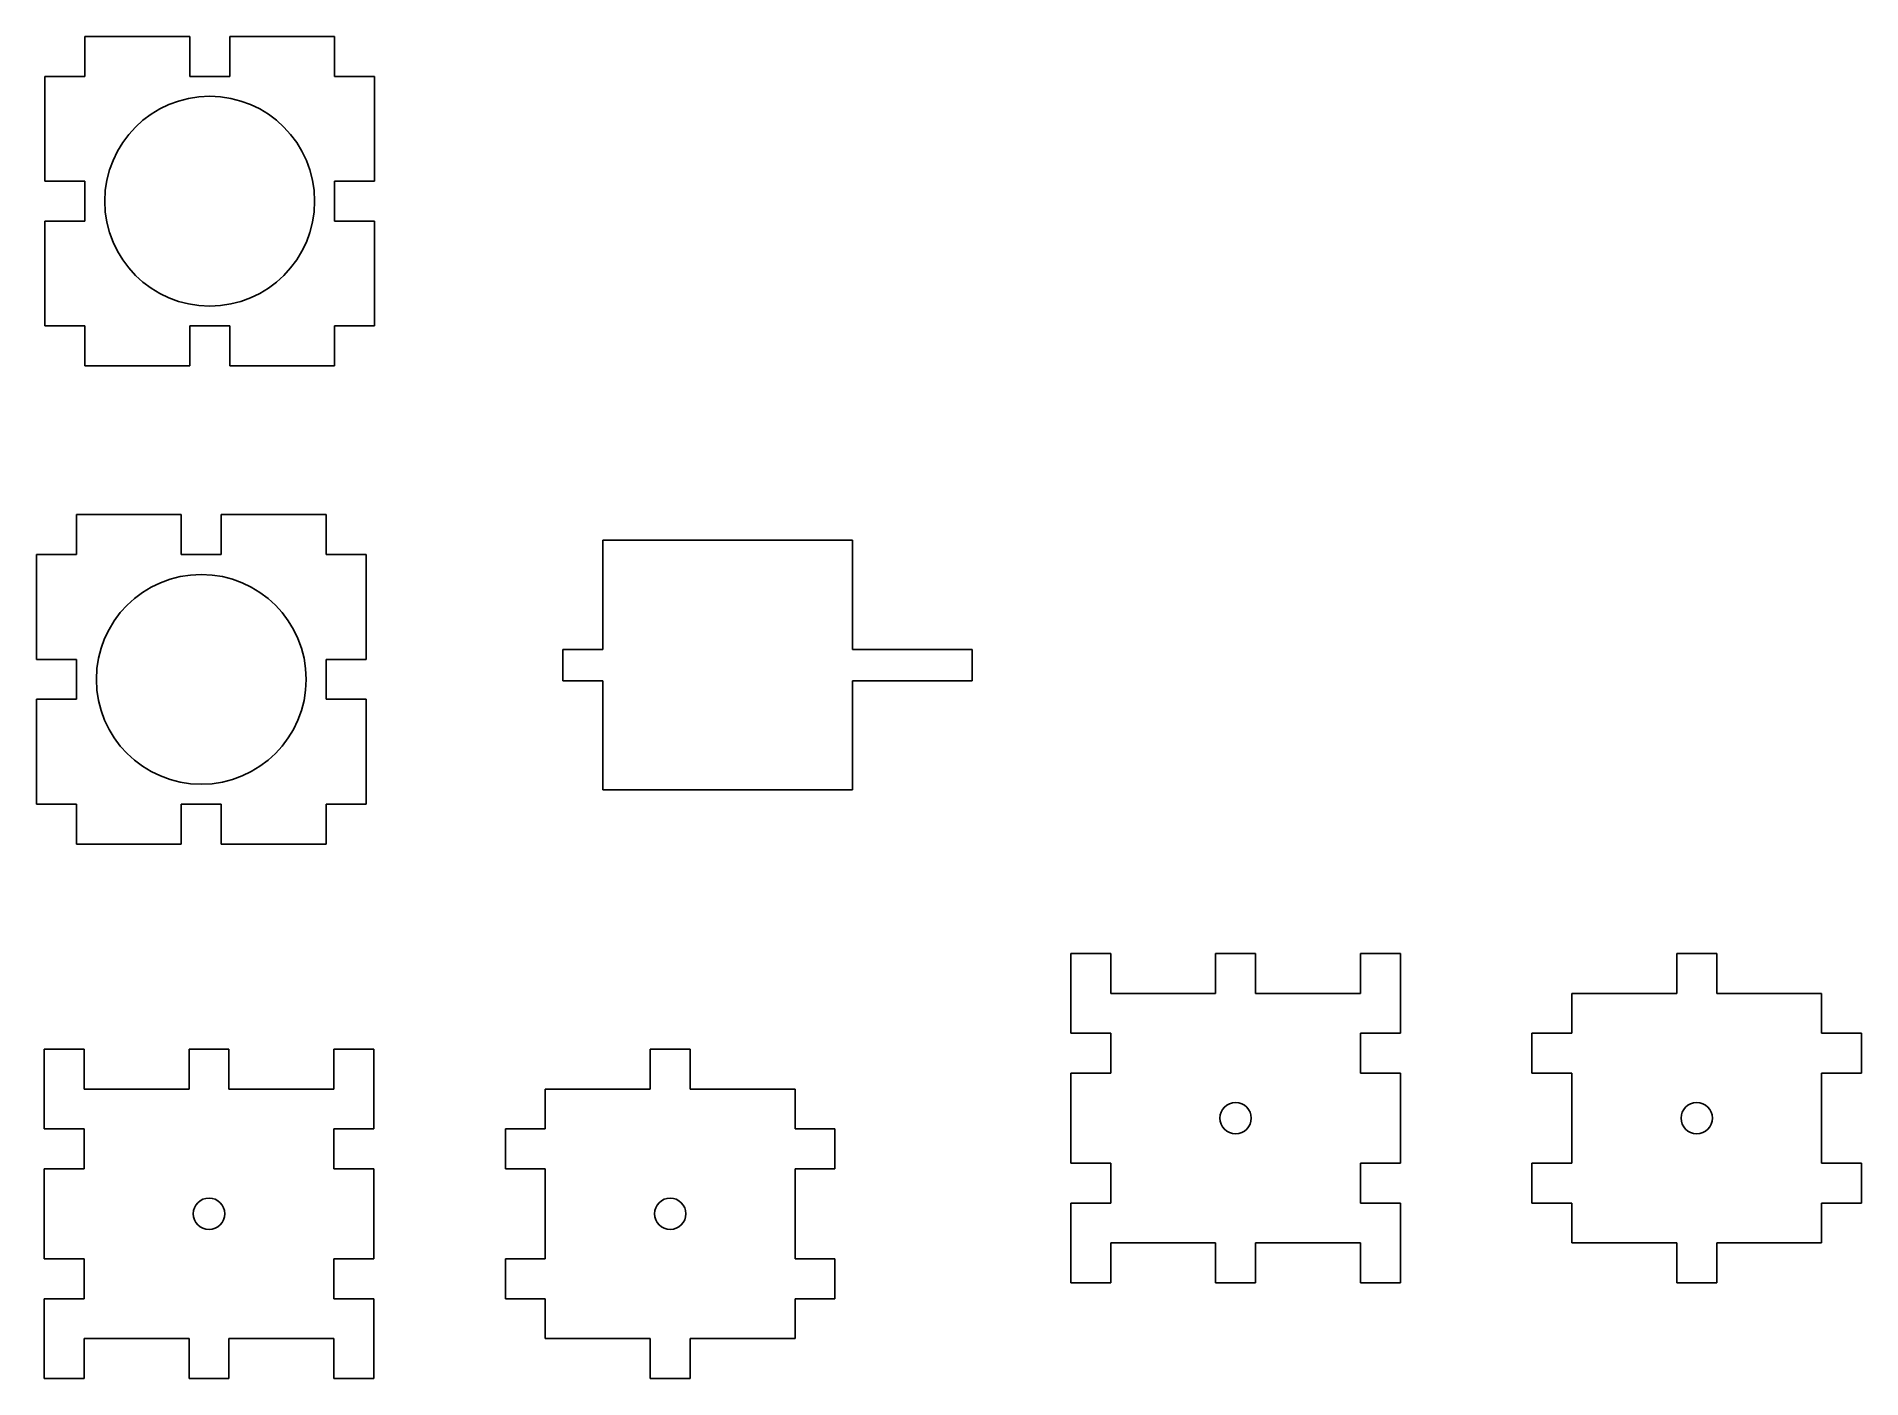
# Model space of a CAD drawing. Header units: inches. Extents: x 16 to 45.1, y 6.5 to 27.9.
import ezdxf

# ---------------------------------------------------------------- set-up
doc = ezdxf.new("R2010")
doc.units = ezdxf.units.IN
doc.header["$MEASUREMENT"] = 0

msp = doc.modelspace()

# ---------------------------------------------------------------- linework, layer by layer
for p, q in [((16.777, 27.217), (16.777, 27.852)), ((18.447, 27.852), (16.777, 27.852)), ((18.447, 27.852), (18.447, 27.217)), ((20.752, 27.852), (19.082, 27.852)), ((19.082, 27.217), (19.082, 27.852)), ((20.752, 27.217), (20.752, 27.852)), ((16.142, 27.217), (16.142, 25.547)), ((16.142, 27.217), (16.777, 27.217)), ((18.447, 27.217), (19.082, 27.217)), ((21.387, 27.217), (20.752, 27.217)), ((21.387, 25.547), (21.387, 27.217)), ((16.777, 25.547), (16.142, 25.547)), ((16.777, 24.912), (16.777, 25.547)), ((20.752, 24.912), (20.752, 25.547)), ((20.752, 25.547), (21.387, 25.547)), ((16.142, 24.912), (16.777, 24.912)), ((16.142, 24.912), (16.142, 23.242)), ((21.387, 24.912), (20.752, 24.912)), ((21.387, 23.242), (21.387, 24.912)), ((16.142, 23.242), (16.777, 23.242)), ((16.777, 23.242), (16.777, 22.607)), ((18.447, 22.607), (18.447, 23.242)), ((18.447, 23.242), (19.082, 23.242)), ((19.082, 23.242), (19.082, 22.607)), ((21.387, 23.242), (20.752, 23.242)), ((20.752, 23.242), (20.752, 22.607)), ((16.777, 22.607), (18.447, 22.607)), ((19.082, 22.607), (20.752, 22.607)), ((16.642, 19.603), (16.642, 20.238)), ((18.312, 20.238), (16.642, 20.238)), ((18.312, 20.238), (18.312, 19.603)), ((20.617, 20.238), (18.947, 20.238)), ((18.947, 19.603), (18.947, 20.238)), ((20.617, 19.603), (20.617, 20.238)), ((25.02, 19.83), (25.02, 18.093)), ((28.995, 19.83), (25.02, 19.83)), ((28.995, 19.83), (28.995, 18.093)), ((16.007, 19.603), (16.007, 17.933)), ((16.007, 19.603), (16.642, 19.603)), ((18.312, 19.603), (18.947, 19.603)), ((21.252, 19.603), (20.617, 19.603)), ((21.252, 17.933), (21.252, 19.603)), ((24.385, 17.843), (24.385, 18.093)), ((24.385, 18.093), (25.02, 18.093)), ((29.63, 18.093), (28.995, 18.093)), ((30.265, 18.093), (29.63, 18.093)), ((30.9, 18.093), (30.265, 18.093)), ((30.9, 17.843), (30.9, 18.093)), ((16.642, 17.933), (16.007, 17.933)), ((16.642, 17.298), (16.642, 17.933)), ((20.617, 17.298), (20.617, 17.933)), ((20.617, 17.933), (21.252, 17.933)), ((24.385, 17.843), (24.385, 17.593)), ((30.9, 17.843), (30.9, 17.593)), ((24.385, 17.593), (25.02, 17.593)), ((25.02, 17.593), (25.02, 15.855)), ((29.63, 17.593), (28.995, 17.593)), ((28.995, 17.593), (28.995, 15.855)), ((30.265, 17.593), (29.63, 17.593)), ((30.9, 17.593), (30.265, 17.593)), ((16.007, 17.298), (16.642, 17.298)), ((16.007, 17.298), (16.007, 15.628)), ((21.252, 17.298), (20.617, 17.298)), ((21.252, 15.628), (21.252, 17.298)), ((25.02, 15.855), (28.995, 15.855)), ((16.007, 15.628), (16.642, 15.628)), ((16.642, 15.628), (16.642, 14.993)), ((18.312, 14.993), (18.312, 15.628)), ((18.312, 15.628), (18.947, 15.628)), ((18.947, 15.628), (18.947, 14.993)), ((21.252, 15.628), (20.617, 15.628)), ((20.617, 15.628), (20.617, 14.993)), ((16.642, 14.993), (18.312, 14.993)), ((18.947, 14.993), (20.617, 14.993)), ((32.471, 13.25), (32.471, 12.615)), ((33.106, 13.25), (32.471, 13.25)), ((33.106, 12.615), (33.106, 13.25)), ((34.776, 13.25), (34.776, 12.615)), ((35.411, 13.25), (34.776, 13.25)), ((35.411, 12.615), (35.411, 13.25)), ((37.716, 13.25), (37.081, 13.25)), ((37.081, 12.615), (37.081, 13.25)), ((37.716, 12.615), (37.716, 13.25)), ((42.116, 13.25), (42.116, 12.615)), ((42.751, 13.25), (42.116, 13.25)), ((42.751, 12.615), (42.751, 13.25)), ((32.471, 12.615), (32.471, 11.98)), ((33.106, 12.615), (34.776, 12.615)), ((35.411, 12.615), (37.081, 12.615)), ((37.716, 12.615), (37.716, 11.98)), ((40.446, 12.615), (42.116, 12.615)), ((40.446, 12.615), (40.446, 11.98)), ((42.751, 12.615), (44.421, 12.615)), ((44.421, 12.615), (44.421, 11.98)), ((32.471, 11.98), (33.106, 11.98)), ((33.106, 11.98), (33.106, 11.345)), ((37.716, 11.98), (37.081, 11.98)), ((37.081, 11.98), (37.081, 11.345)), ((40.446, 11.98), (39.811, 11.98)), ((39.811, 11.98), (39.811, 11.345)), ((44.421, 11.98), (45.056, 11.98)), ((45.056, 11.98), (45.056, 11.345)), ((16.131, 11.727), (16.131, 11.092)), ((16.766, 11.727), (16.131, 11.727)), ((16.766, 11.092), (16.766, 11.727)), ((18.436, 11.727), (18.436, 11.092)), ((19.071, 11.727), (18.436, 11.727)), ((19.071, 11.092), (19.071, 11.727)), ((21.376, 11.727), (20.741, 11.727)), ((20.741, 11.092), (20.741, 11.727)), ((21.376, 11.092), (21.376, 11.727)), ((25.776, 11.727), (25.776, 11.092)), ((26.411, 11.727), (25.776, 11.727)), ((26.411, 11.092), (26.411, 11.727)), ((32.471, 11.345), (33.106, 11.345)), ((32.471, 11.345), (32.471, 9.91)), ((37.716, 11.345), (37.081, 11.345)), ((37.716, 11.345), (37.716, 9.91)), ((40.446, 11.345), (39.811, 11.345)), ((40.446, 11.345), (40.446, 9.91)), ((44.421, 11.345), (45.056, 11.345)), ((44.421, 11.345), (44.421, 9.91)), ((16.131, 11.092), (16.131, 10.457)), ((16.766, 11.092), (18.436, 11.092)), ((19.071, 11.092), (20.741, 11.092)), ((21.376, 11.092), (21.376, 10.457)), ((24.106, 11.092), (25.776, 11.092)), ((24.106, 11.092), (24.106, 10.457)), ((26.411, 11.092), (28.081, 11.092)), ((28.081, 11.092), (28.081, 10.457)), ((16.131, 10.457), (16.766, 10.457)), ((16.766, 10.457), (16.766, 9.822)), ((21.376, 10.457), (20.741, 10.457)), ((20.741, 10.457), (20.741, 9.822)), ((24.106, 10.457), (23.471, 10.457)), ((23.471, 10.457), (23.471, 9.822)), ((28.081, 10.457), (28.716, 10.457)), ((28.716, 10.457), (28.716, 9.822)), ((32.471, 9.91), (33.106, 9.91)), ((33.106, 9.275), (33.106, 9.91)), ((37.081, 9.275), (37.081, 9.91)), ((37.716, 9.91), (37.081, 9.91)), ((39.811, 9.275), (39.811, 9.91)), ((40.446, 9.91), (39.811, 9.91)), ((44.421, 9.91), (45.056, 9.91)), ((45.056, 9.275), (45.056, 9.91)), ((16.131, 9.822), (16.766, 9.822)), ((16.131, 9.822), (16.131, 8.387)), ((21.376, 9.822), (20.741, 9.822)), ((21.376, 9.822), (21.376, 8.387)), ((24.106, 9.822), (23.471, 9.822)), ((24.106, 9.822), (24.106, 8.387)), ((28.081, 9.822), (28.716, 9.822)), ((28.081, 9.822), (28.081, 8.387)), ((32.471, 8.64), (32.471, 9.275)), ((32.471, 9.275), (33.106, 9.275)), ((37.716, 9.275), (37.081, 9.275)), ((37.716, 8.64), (37.716, 9.275)), ((40.446, 9.275), (39.811, 9.275)), ((40.446, 9.275), (40.446, 8.64)), ((44.421, 9.275), (45.056, 9.275)), ((44.421, 9.275), (44.421, 8.64)), ((32.471, 8.64), (32.471, 8.005)), ((33.106, 8.64), (33.106, 8.005)), ((34.776, 8.64), (33.106, 8.64)), ((34.776, 8.005), (34.776, 8.64)), ((35.411, 8.64), (35.411, 8.005)), ((37.081, 8.64), (35.411, 8.64)), ((37.081, 8.64), (37.081, 8.005)), ((37.716, 8.005), (37.716, 8.64)), ((42.116, 8.64), (40.446, 8.64)), ((42.116, 8.005), (42.116, 8.64)), ((42.751, 8.64), (42.751, 8.005)), ((44.421, 8.64), (42.751, 8.64)), ((16.131, 8.387), (16.766, 8.387)), ((16.766, 7.752), (16.766, 8.387)), ((20.741, 7.752), (20.741, 8.387)), ((21.376, 8.387), (20.741, 8.387)), ((23.471, 7.752), (23.471, 8.387)), ((24.106, 8.387), (23.471, 8.387)), ((28.081, 8.387), (28.716, 8.387)), ((28.716, 7.752), (28.716, 8.387)), ((32.471, 8.005), (33.106, 8.005)), ((34.776, 8.005), (35.411, 8.005)), ((37.081, 8.005), (37.716, 8.005)), ((42.116, 8.005), (42.751, 8.005)), ((16.131, 7.117), (16.131, 7.752)), ((16.131, 7.752), (16.766, 7.752)), ((21.376, 7.752), (20.741, 7.752)), ((21.376, 7.117), (21.376, 7.752)), ((24.106, 7.752), (23.471, 7.752)), ((24.106, 7.752), (24.106, 7.117)), ((28.081, 7.752), (28.716, 7.752)), ((28.081, 7.752), (28.081, 7.117)), ((16.131, 7.117), (16.131, 6.482)), ((16.766, 7.117), (16.766, 6.482)), ((18.436, 7.117), (16.766, 7.117)), ((18.436, 6.482), (18.436, 7.117)), ((19.071, 7.117), (19.071, 6.482)), ((20.741, 7.117), (19.071, 7.117)), ((20.741, 7.117), (20.741, 6.482)), ((21.376, 6.482), (21.376, 7.117)), ((25.776, 7.117), (24.106, 7.117)), ((25.776, 6.482), (25.776, 7.117)), ((26.411, 7.117), (26.411, 6.482)), ((28.081, 7.117), (26.411, 7.117)), ((16.131, 6.482), (16.766, 6.482)), ((18.436, 6.482), (19.071, 6.482)), ((20.741, 6.482), (21.376, 6.482)), ((25.776, 6.482), (26.411, 6.482))]:
    msp.add_line(p, q)
for centre, radius in [((18.764, 25.229), 1.67), ((18.63, 17.615), 1.67), ((35.093, 10.628), 0.25), ((42.434, 10.628), 0.25), ((18.753, 9.105), 0.25), ((26.094, 9.105), 0.25)]:
    msp.add_circle(centre, radius)

doc.saveas('drawing.dxf')
